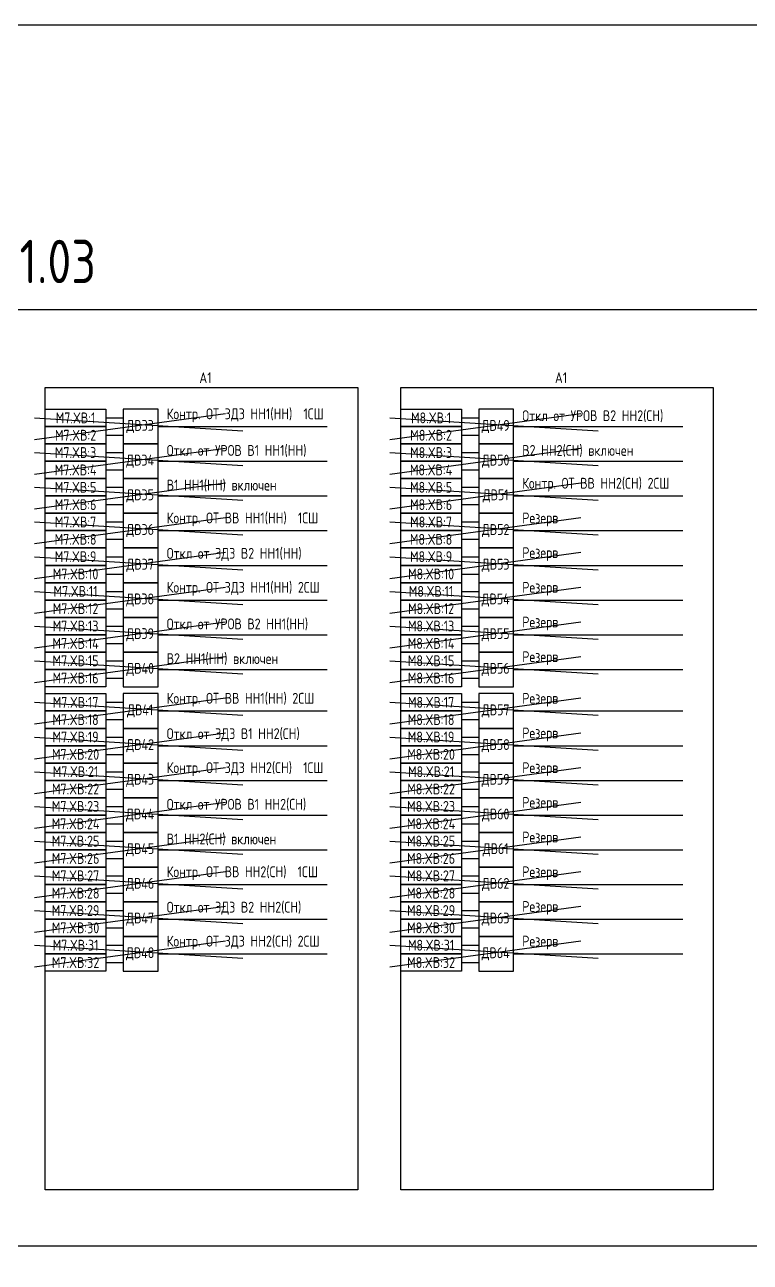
# Model space of a CAD drawing. Header units: millimetres. Extents: x -1117 to 5846, y -90 to 586.
# Drawn here: x -591.7 to -424.6, y 300.7 to 586 of the extents above; entities that cross this region are included whole.
import ezdxf

# ---------------------------------------------------------------- set-up
doc = ezdxf.new("R2010")
doc.units = ezdxf.units.MM
doc.styles.add('Gost_type_A', font='GOST_0.TTF')

msp = doc.modelspace()

# ---------------------------------------------------------------- linework, layer by layer
at = {"color": 6}
for p, q in [((-589.47, 490.36), (-545.47, 496.36)), ((-589.47, 495.36), (-541.47, 492.36)), ((-507.56, 490.36), (-463.56, 496.36)), ((-507.56, 495.36), (-459.56, 492.36)), ((-589.47, 482.36), (-545.47, 488.36)), ((-507.56, 482.36), (-463.56, 488.36)), ((-589.47, 487.36), (-541.47, 484.36)), ((-507.56, 487.36), (-459.56, 484.36)), ((-589.47, 474.36), (-545.47, 480.36)), ((-589.47, 479.36), (-541.47, 476.36)), ((-507.56, 474.36), (-463.56, 480.36)), ((-507.56, 479.36), (-459.56, 476.36)), ((-589.47, 466.36), (-545.47, 472.36)), ((-589.47, 471.36), (-541.47, 468.36)), ((-507.56, 466.36), (-463.56, 472.36)), ((-507.56, 471.36), (-459.56, 468.36)), ((-589.47, 458.36), (-545.47, 464.36)), ((-589.47, 463.36), (-541.47, 460.36)), ((-507.56, 458.36), (-463.56, 464.36)), ((-507.56, 463.36), (-459.56, 460.36)), ((-589.47, 450.36), (-545.47, 456.36)), ((-589.47, 455.36), (-541.47, 452.36)), ((-507.56, 450.36), (-463.56, 456.36)), ((-507.56, 455.36), (-459.56, 452.36)), ((-589.47, 442.36), (-545.47, 448.36)), ((-507.56, 442.36), (-463.56, 448.36)), ((-589.47, 447.36), (-541.47, 444.36)), ((-507.56, 447.36), (-459.56, 444.36)), ((-589.47, 434.36), (-545.47, 440.36)), ((-589.47, 439.36), (-541.47, 436.36)), ((-589.47, 424.78), (-545.47, 430.78)), ((-589.47, 429.78), (-541.47, 426.78)), ((-589.47, 416.78), (-545.47, 422.78)), ((-589.47, 421.78), (-541.47, 418.78)), ((-589.47, 408.78), (-545.47, 414.78)), ((-589.47, 413.78), (-541.47, 410.78)), ((-589.47, 400.78), (-545.47, 406.78)), ((-589.47, 405.78), (-541.47, 402.78)), ((-589.47, 392.78), (-545.47, 398.78)), ((-589.47, 397.78), (-541.47, 394.78)), ((-589.47, 384.78), (-545.47, 390.78)), ((-589.47, 389.78), (-541.47, 386.78)), ((-589.47, 376.78), (-545.47, 382.78)), ((-589.47, 381.78), (-541.47, 378.78)), ((-589.47, 368.78), (-545.47, 374.78)), ((-589.47, 373.78), (-541.47, 370.78))]:
    msp.add_line(p, q, dxfattribs=at)
for p, q in [((-572.99, 495.36), (-568.99, 495.36)), ((-491.08, 495.36), (-487.08, 495.36)), ((-572.99, 491.36), (-568.99, 491.36)), ((-560.99, 493.36), (-521.99, 493.36)), ((-491.08, 491.36), (-487.08, 491.36)), ((-479.08, 493.36), (-440.08, 493.36)), ((-572.99, 487.36), (-568.99, 487.36)), ((-560.99, 485.36), (-521.99, 485.36)), ((-491.08, 487.36), (-487.08, 487.36)), ((-479.08, 485.36), (-440.08, 485.36)), ((-572.99, 483.36), (-568.99, 483.36)), ((-491.08, 483.36), (-487.08, 483.36)), ((-572.99, 479.36), (-568.99, 479.36)), ((-491.08, 479.36), (-487.08, 479.36)), ((-560.99, 477.36), (-521.99, 477.36)), ((-479.08, 477.36), (-440.08, 477.36)), ((-572.99, 475.36), (-568.99, 475.36)), ((-491.08, 475.36), (-487.08, 475.36)), ((-572.99, 471.36), (-568.99, 471.36)), ((-491.08, 471.36), (-487.08, 471.36)), ((-560.99, 469.36), (-521.99, 469.36)), ((-479.08, 469.36), (-440.08, 469.36)), ((-572.99, 467.36), (-568.99, 467.36)), ((-491.08, 467.36), (-487.08, 467.36)), ((-572.99, 463.36), (-568.99, 463.36)), ((-491.08, 463.36), (-487.08, 463.36)), ((-560.99, 461.36), (-521.99, 461.36)), ((-479.08, 461.36), (-440.08, 461.36)), ((-572.99, 459.36), (-568.99, 459.36)), ((-491.08, 459.36), (-487.08, 459.36)), ((-572.99, 455.36), (-568.99, 455.36)), ((-491.08, 455.36), (-487.08, 455.36)), ((-572.99, 451.36), (-568.99, 451.36)), ((-560.99, 453.36), (-521.99, 453.36)), ((-491.08, 451.36), (-487.08, 451.36)), ((-479.08, 453.36), (-440.08, 453.36)), ((-572.99, 447.36), (-568.99, 447.36)), ((-560.99, 445.36), (-521.99, 445.36)), ((-491.08, 447.36), (-487.08, 447.36)), ((-479.08, 445.36), (-440.08, 445.36)), ((-572.99, 443.36), (-568.99, 443.36)), ((-491.08, 443.36), (-487.08, 443.36)), ((-572.99, 439.36), (-568.99, 439.36)), ((-560.99, 437.36), (-521.99, 437.36)), ((-491.08, 439.36), (-487.08, 439.36)), ((-479.08, 437.36), (-440.08, 437.36)), ((-572.99, 435.36), (-568.99, 435.36)), ((-491.08, 435.36), (-487.08, 435.36)), ((-572.99, 429.78), (-568.99, 429.78)), ((-491.08, 429.78), (-487.08, 429.78)), ((-572.99, 425.78), (-568.99, 425.78)), ((-560.99, 427.78), (-521.99, 427.78)), ((-491.08, 425.78), (-487.08, 425.78)), ((-479.08, 427.78), (-440.08, 427.78)), ((-572.99, 421.78), (-568.99, 421.78)), ((-560.99, 419.78), (-521.99, 419.78)), ((-491.08, 421.78), (-487.08, 421.78)), ((-479.08, 419.78), (-440.08, 419.78)), ((-572.99, 417.78), (-568.99, 417.78)), ((-491.08, 417.78), (-487.08, 417.78)), ((-572.99, 413.78), (-568.99, 413.78)), ((-491.08, 413.78), (-487.08, 413.78)), ((-560.99, 411.78), (-521.99, 411.78)), ((-479.08, 411.78), (-440.08, 411.78)), ((-572.99, 409.78), (-568.99, 409.78)), ((-491.08, 409.78), (-487.08, 409.78)), ((-572.99, 405.78), (-568.99, 405.78)), ((-491.08, 405.78), (-487.08, 405.78)), ((-560.99, 403.78), (-521.99, 403.78)), ((-479.08, 403.78), (-440.08, 403.78)), ((-572.99, 401.78), (-568.99, 401.78)), ((-491.08, 401.78), (-487.08, 401.78)), ((-572.99, 397.78), (-568.99, 397.78)), ((-491.08, 397.78), (-487.08, 397.78)), ((-572.99, 393.78), (-568.99, 393.78)), ((-560.99, 395.78), (-521.99, 395.78)), ((-491.08, 393.78), (-487.08, 393.78)), ((-479.08, 395.78), (-440.08, 395.78)), ((-572.99, 389.78), (-568.99, 389.78)), ((-491.08, 389.78), (-487.08, 389.78)), ((-572.99, 385.78), (-568.99, 385.78)), ((-560.99, 387.78), (-521.99, 387.78)), ((-491.08, 385.78), (-487.08, 385.78)), ((-479.08, 387.78), (-440.08, 387.78)), ((-572.99, 381.78), (-568.99, 381.78)), ((-560.99, 379.78), (-521.99, 379.78)), ((-491.08, 381.78), (-487.08, 381.78)), ((-479.08, 379.78), (-440.08, 379.78)), ((-572.99, 377.78), (-568.99, 377.78)), ((-491.08, 377.78), (-487.08, 377.78)), ((-572.99, 373.78), (-568.99, 373.78)), ((-491.08, 373.78), (-487.08, 373.78)), ((-560.99, 371.78), (-521.99, 371.78)), ((-479.08, 371.78), (-440.08, 371.78)), ((-572.99, 369.78), (-568.99, 369.78)), ((-491.08, 369.78), (-487.08, 369.78))]:
    msp.add_line(p, q)
at = {"color": 3}
for p, q in [((-507.56, 434.36), (-463.56, 440.36)), ((-507.56, 439.36), (-459.56, 436.36)), ((-507.56, 424.78), (-463.56, 430.78)), ((-507.56, 429.78), (-459.56, 426.78)), ((-507.56, 416.78), (-463.56, 422.78)), ((-507.56, 421.78), (-459.56, 418.78)), ((-507.56, 408.78), (-463.56, 414.78)), ((-507.56, 413.78), (-459.56, 410.78)), ((-507.56, 400.78), (-463.56, 406.78)), ((-507.56, 405.78), (-459.56, 402.78)), ((-507.56, 392.78), (-463.56, 398.78)), ((-507.56, 397.78), (-459.56, 394.78)), ((-507.56, 384.78), (-463.56, 390.78)), ((-507.56, 389.78), (-459.56, 386.78)), ((-507.56, 376.78), (-463.56, 382.78)), ((-507.56, 381.78), (-459.56, 378.78)), ((-507.56, 368.78), (-463.56, 374.78)), ((-507.56, 373.78), (-459.56, 370.78))]:
    msp.add_line(p, q, dxfattribs=at)
for points in [[(-1117.42, 586), (5845.64, 586), (5845.64, -90), (-1117.42, -90)], [(-1050, 520.36), (97.5, 520.36), (97.5, 304.36), (-1050, 304.36)], [(-586.99, 502.36), (-514.99, 502.36), (-514.99, 317.36), (-586.99, 317.36)], [(-505.08, 502.36), (-433.08, 502.36), (-433.08, 317.36), (-505.08, 317.36)], [(-586.99, 497.36), (-572.99, 497.36), (-572.99, 493.36), (-586.99, 493.36)], [(-505.08, 497.36), (-491.08, 497.36), (-491.08, 493.36), (-505.08, 493.36)], [(-586.99, 493.36), (-572.99, 493.36), (-572.99, 489.36), (-586.99, 489.36)], [(-505.08, 493.36), (-491.08, 493.36), (-491.08, 489.36), (-505.08, 489.36)], [(-586.99, 489.36), (-572.99, 489.36), (-572.99, 485.36), (-586.99, 485.36)], [(-505.08, 489.36), (-491.08, 489.36), (-491.08, 485.36), (-505.08, 485.36)], [(-586.99, 485.36), (-572.99, 485.36), (-572.99, 481.36), (-586.99, 481.36)], [(-505.08, 485.36), (-491.08, 485.36), (-491.08, 481.36), (-505.08, 481.36)], [(-586.99, 481.36), (-572.99, 481.36), (-572.99, 477.36), (-586.99, 477.36)], [(-505.08, 481.36), (-491.08, 481.36), (-491.08, 477.36), (-505.08, 477.36)], [(-586.99, 477.36), (-572.99, 477.36), (-572.99, 473.36), (-586.99, 473.36)], [(-505.08, 477.36), (-491.08, 477.36), (-491.08, 473.36), (-505.08, 473.36)], [(-586.99, 473.36), (-572.99, 473.36), (-572.99, 469.36), (-586.99, 469.36)], [(-505.08, 473.36), (-491.08, 473.36), (-491.08, 469.36), (-505.08, 469.36)], [(-586.99, 469.36), (-572.99, 469.36), (-572.99, 465.36), (-586.99, 465.36)], [(-505.08, 469.36), (-491.08, 469.36), (-491.08, 465.36), (-505.08, 465.36)], [(-586.99, 465.36), (-572.99, 465.36), (-572.99, 461.36), (-586.99, 461.36)], [(-505.08, 465.36), (-491.08, 465.36), (-491.08, 461.36), (-505.08, 461.36)], [(-586.99, 461.36), (-572.99, 461.36), (-572.99, 457.36), (-586.99, 457.36)], [(-505.08, 461.36), (-491.08, 461.36), (-491.08, 457.36), (-505.08, 457.36)], [(-586.99, 457.36), (-572.99, 457.36), (-572.99, 453.36), (-586.99, 453.36)], [(-505.08, 457.36), (-491.08, 457.36), (-491.08, 453.36), (-505.08, 453.36)], [(-586.99, 453.36), (-572.99, 453.36), (-572.99, 449.36), (-586.99, 449.36)], [(-505.08, 453.36), (-491.08, 453.36), (-491.08, 449.36), (-505.08, 449.36)], [(-586.99, 449.36), (-572.99, 449.36), (-572.99, 445.36), (-586.99, 445.36)], [(-505.08, 449.36), (-491.08, 449.36), (-491.08, 445.36), (-505.08, 445.36)], [(-586.99, 445.36), (-572.99, 445.36), (-572.99, 441.36), (-586.99, 441.36)], [(-505.08, 445.36), (-491.08, 445.36), (-491.08, 441.36), (-505.08, 441.36)], [(-586.99, 441.36), (-572.99, 441.36), (-572.99, 437.36), (-586.99, 437.36)], [(-505.08, 441.36), (-491.08, 441.36), (-491.08, 437.36), (-505.08, 437.36)], [(-586.99, 437.36), (-572.99, 437.36), (-572.99, 433.36), (-586.99, 433.36)], [(-505.08, 437.36), (-491.08, 437.36), (-491.08, 433.36), (-505.08, 433.36)], [(-586.99, 431.78), (-572.99, 431.78), (-572.99, 427.78), (-586.99, 427.78)], [(-505.08, 431.78), (-491.08, 431.78), (-491.08, 427.78), (-505.08, 427.78)], [(-586.99, 427.78), (-572.99, 427.78), (-572.99, 423.78), (-586.99, 423.78)], [(-505.08, 427.78), (-491.08, 427.78), (-491.08, 423.78), (-505.08, 423.78)], [(-586.99, 423.78), (-572.99, 423.78), (-572.99, 419.78), (-586.99, 419.78)], [(-505.08, 423.78), (-491.08, 423.78), (-491.08, 419.78), (-505.08, 419.78)], [(-586.99, 419.78), (-572.99, 419.78), (-572.99, 415.78), (-586.99, 415.78)], [(-505.08, 419.78), (-491.08, 419.78), (-491.08, 415.78), (-505.08, 415.78)], [(-586.99, 415.78), (-572.99, 415.78), (-572.99, 411.78), (-586.99, 411.78)], [(-505.08, 415.78), (-491.08, 415.78), (-491.08, 411.78), (-505.08, 411.78)], [(-586.99, 411.78), (-572.99, 411.78), (-572.99, 407.78), (-586.99, 407.78)], [(-505.08, 411.78), (-491.08, 411.78), (-491.08, 407.78), (-505.08, 407.78)], [(-586.99, 407.78), (-572.99, 407.78), (-572.99, 403.78), (-586.99, 403.78)], [(-505.08, 407.78), (-491.08, 407.78), (-491.08, 403.78), (-505.08, 403.78)], [(-586.99, 403.78), (-572.99, 403.78), (-572.99, 399.78), (-586.99, 399.78)], [(-505.08, 403.78), (-491.08, 403.78), (-491.08, 399.78), (-505.08, 399.78)], [(-586.99, 399.78), (-572.99, 399.78), (-572.99, 395.78), (-586.99, 395.78)], [(-505.08, 399.78), (-491.08, 399.78), (-491.08, 395.78), (-505.08, 395.78)], [(-586.99, 395.78), (-572.99, 395.78), (-572.99, 391.78), (-586.99, 391.78)], [(-505.08, 395.78), (-491.08, 395.78), (-491.08, 391.78), (-505.08, 391.78)], [(-586.99, 391.78), (-572.99, 391.78), (-572.99, 387.78), (-586.99, 387.78)], [(-505.08, 391.78), (-491.08, 391.78), (-491.08, 387.78), (-505.08, 387.78)], [(-586.99, 387.78), (-572.99, 387.78), (-572.99, 383.78), (-586.99, 383.78)], [(-505.08, 387.78), (-491.08, 387.78), (-491.08, 383.78), (-505.08, 383.78)], [(-586.99, 383.78), (-572.99, 383.78), (-572.99, 379.78), (-586.99, 379.78)], [(-505.08, 383.78), (-491.08, 383.78), (-491.08, 379.78), (-505.08, 379.78)], [(-586.99, 379.78), (-572.99, 379.78), (-572.99, 375.78), (-586.99, 375.78)], [(-505.08, 379.78), (-491.08, 379.78), (-491.08, 375.78), (-505.08, 375.78)], [(-586.99, 375.78), (-572.99, 375.78), (-572.99, 371.78), (-586.99, 371.78)], [(-505.08, 375.78), (-491.08, 375.78), (-491.08, 371.78), (-505.08, 371.78)], [(-586.99, 371.78), (-572.99, 371.78), (-572.99, 367.78), (-586.99, 367.78)], [(-505.08, 371.78), (-491.08, 371.78), (-491.08, 367.78), (-505.08, 367.78)]]:
    msp.add_lwpolyline(points, close=True)
at = {"ltscale": 4}
for points in [[(-568.99, 489.36), (-560.99, 489.36), (-560.99, 497.36), (-568.99, 497.36)], [(-487.08, 489.36), (-479.08, 489.36), (-479.08, 497.36), (-487.08, 497.36)], [(-568.99, 481.36), (-560.99, 481.36), (-560.99, 489.36), (-568.99, 489.36)], [(-487.08, 481.36), (-479.08, 481.36), (-479.08, 489.36), (-487.08, 489.36)], [(-568.99, 473.36), (-560.99, 473.36), (-560.99, 481.36), (-568.99, 481.36)], [(-487.08, 473.36), (-479.08, 473.36), (-479.08, 481.36), (-487.08, 481.36)], [(-568.99, 465.36), (-560.99, 465.36), (-560.99, 473.36), (-568.99, 473.36)], [(-487.08, 465.36), (-479.08, 465.36), (-479.08, 473.36), (-487.08, 473.36)], [(-568.99, 457.36), (-560.99, 457.36), (-560.99, 465.36), (-568.99, 465.36)], [(-487.08, 457.36), (-479.08, 457.36), (-479.08, 465.36), (-487.08, 465.36)], [(-568.99, 449.36), (-560.99, 449.36), (-560.99, 457.36), (-568.99, 457.36)], [(-487.08, 449.36), (-479.08, 449.36), (-479.08, 457.36), (-487.08, 457.36)], [(-568.99, 441.36), (-560.99, 441.36), (-560.99, 449.36), (-568.99, 449.36)], [(-487.08, 441.36), (-479.08, 441.36), (-479.08, 449.36), (-487.08, 449.36)], [(-568.99, 433.36), (-560.99, 433.36), (-560.99, 441.36), (-568.99, 441.36)], [(-487.08, 433.36), (-479.08, 433.36), (-479.08, 441.36), (-487.08, 441.36)], [(-568.99, 423.78), (-560.99, 423.78), (-560.99, 431.78), (-568.99, 431.78)], [(-487.08, 423.78), (-479.08, 423.78), (-479.08, 431.78), (-487.08, 431.78)], [(-568.99, 415.78), (-560.99, 415.78), (-560.99, 423.78), (-568.99, 423.78)], [(-487.08, 415.78), (-479.08, 415.78), (-479.08, 423.78), (-487.08, 423.78)], [(-568.99, 407.78), (-560.99, 407.78), (-560.99, 415.78), (-568.99, 415.78)], [(-487.08, 407.78), (-479.08, 407.78), (-479.08, 415.78), (-487.08, 415.78)], [(-568.99, 399.78), (-560.99, 399.78), (-560.99, 407.78), (-568.99, 407.78)], [(-487.08, 399.78), (-479.08, 399.78), (-479.08, 407.78), (-487.08, 407.78)], [(-568.99, 391.78), (-560.99, 391.78), (-560.99, 399.78), (-568.99, 399.78)], [(-487.08, 391.78), (-479.08, 391.78), (-479.08, 399.78), (-487.08, 399.78)], [(-568.99, 383.78), (-560.99, 383.78), (-560.99, 391.78), (-568.99, 391.78)], [(-487.08, 383.78), (-479.08, 383.78), (-479.08, 391.78), (-487.08, 391.78)], [(-568.99, 375.78), (-560.99, 375.78), (-560.99, 383.78), (-568.99, 383.78)], [(-487.08, 375.78), (-479.08, 375.78), (-479.08, 383.78), (-487.08, 383.78)], [(-568.99, 367.78), (-560.99, 367.78), (-560.99, 375.78), (-568.99, 375.78)], [(-487.08, 367.78), (-479.08, 367.78), (-479.08, 375.78), (-487.08, 375.78)]]:
    msp.add_lwpolyline(points, close=True, dxfattribs=at)

# ---------------------------------------------------------------- texts
at = {"attachment_point": 8, "line_spacing_factor": 0.9, "style": 'Gost_type_A'}
for s, insert, char_height, width in [('ЮНИТ-М519-ДЗТ-Р102-К103-К103-К103-В101-В101-В101-В101-В121-М186.0800-М186.0800-С01.03', (-806.28, 524.36), 10, 401), ('A1', (-550.06, 503.36), 2.5, 73.8762), ('A1', (-468.14, 503.36), 2.5, 73.8762)]:
    msp.add_mtext(s, dxfattribs=dict(at, insert=insert, char_height=char_height, width=width))
at = {"char_height": 2.5, "style": 'Gost_type_A'}
for s, insert, width, attachment_point in [('M7.XВ:1', (-579.99, 495.36), 14, 5), ('Контр. ОТ ЗДЗ НН1(НН)  1СШ', (-558.99, 494.36), 35.4669, 7), ('M8.XВ:1', (-498.08, 495.36), 14, 5), ('ДВ33', (-565.11, 493.36), 7.7588, 5), ('ДВ49', (-483.2, 493.36), 7.7588, 5), ('M7.XВ:2', (-579.99, 491.36), 14, 5), ('M8.XВ:2', (-498.08, 491.36), 14, 5), ('M7.XВ:3', (-579.99, 487.36), 14, 5), ('Откл от УРОВ В1 НН1(НН)', (-558.99, 486.36), 44.8565, 7), ('M8.XВ:3', (-498.08, 487.36), 14, 5), ('В2 НН2(СН) включен', (-477.08, 486.36), 44.8565, 7), ('ДВ34', (-565.11, 485.36), 7.7588, 5), ('ДВ50', (-483.2, 485.36), 7.7588, 5), ('M7.XВ:4', (-579.99, 483.36), 14, 5), ('M8.XВ:4', (-498.08, 483.36), 14, 5), ('M7.XВ:5', (-579.99, 479.36), 14, 5), ('В1 НН1(НН) включен', (-558.99, 478.36), 27.8465, 7), ('M8.XВ:5', (-498.08, 479.36), 14, 5), ('Контр. ОТ ВВ НН2(СН) 2СШ', (-477.08, 478.36), 34.989, 7), ('M7.XВ:6', (-579.99, 475.36), 14, 5), ('ДВ35', (-565.11, 477.36), 7.7588, 5), ('M8.XВ:6', (-498.08, 475.36), 14, 5), ('ДВ51', (-483.2, 477.36), 7.7588, 5), ('Контр. ОТ ВВ НН1(НН)  1СШ', (-558.99, 470.36), 33.7669, 7), ('M7.XВ:7', (-579.99, 471.36), 14, 5), ('ДВ36', (-565.11, 469.36), 7.7588, 5), ('M8.XВ:7', (-498.08, 471.36), 14, 5), ('ДВ52', (-483.2, 469.36), 7.7588, 5), ('M7.XВ:8', (-579.99, 467.36), 14, 5), ('M8.XВ:8', (-498.08, 467.36), 14, 5), ('Откл от ЗДЗ В2 НН1(НН)', (-558.99, 462.36), 32.328, 7), ('M7.XВ:9', (-579.99, 463.36), 14, 5), ('ДВ37', (-565.11, 461.36), 7.7588, 5), ('M8.XВ:9', (-498.08, 463.36), 14, 5), ('ДВ53', (-483.2, 461.36), 7.7588, 5), ('M7.XВ:10', (-579.99, 459.36), 14, 5), ('M8.XВ:10', (-498.08, 459.36), 14, 5), ('M7.XВ:11', (-579.99, 455.36), 14, 5), ('Контр. ОТ ЗДЗ НН1(НН) 2СШ', (-558.99, 454.36), 37.4507, 7), ('M8.XВ:11', (-498.08, 455.36), 14, 5), ('ДВ38', (-565.11, 453.36), 7.7588, 5), ('ДВ54', (-483.2, 453.36), 7.7588, 5), ('M7.XВ:12', (-579.99, 451.36), 14, 5), ('M8.XВ:12', (-498.08, 451.36), 14, 5), ('M7.XВ:13', (-579.99, 447.36), 14, 5), ('Откл от УРОВ В2 НН1(НН)', (-558.99, 446.36), 33.135, 7), ('M8.XВ:13', (-498.08, 447.36), 14, 5), ('ДВ39', (-565.11, 445.36), 7.7588, 5), ('ДВ55', (-483.2, 445.36), 7.7588, 5), ('M7.XВ:14', (-579.99, 443.36), 14, 5), ('M8.XВ:14', (-498.08, 443.36), 14, 5), ('M7.XВ:15', (-579.99, 439.36), 14, 5), ('В2 НН1(НН) включен', (-558.99, 438.36), 27.8465, 7), ('M8.XВ:15', (-498.08, 439.36), 14, 5), ('Резерв', (-477.08, 438.36), 27.8465, 7), ('M7.XВ:16', (-579.99, 435.36), 14, 5), ('ДВ40', (-565.11, 437.36), 7.7588, 5), ('M8.XВ:16', (-498.08, 435.36), 14, 5), ('ДВ56', (-483.2, 437.36), 7.7588, 5), ('M7.XВ:17', (-579.99, 429.78), 14, 5), ('Контр. ОТ ВВ НН1(НН) 2СШ', (-558.99, 428.78), 33.2672, 7), ('M8.XВ:17', (-498.08, 429.78), 14, 5), ('Резерв', (-477.08, 428.78), 27.8465, 7), ('ДВ41', (-565.11, 427.78), 7.7588, 5), ('ДВ57', (-483.2, 427.78), 7.7588, 5), ('M7.XВ:18', (-579.99, 425.78), 14, 5), ('M8.XВ:18', (-498.08, 425.78), 14, 5), ('M7.XВ:19', (-579.99, 421.78), 14, 5), ('Откл от ЗДЗ В1 НН2(СН)', (-558.99, 420.78), 31.6806, 7), ('M8.XВ:19', (-498.08, 421.78), 14, 5), ('Резерв', (-477.08, 420.78), 27.8465, 7), ('ДВ42', (-565.11, 419.78), 7.7588, 5), ('ДВ58', (-483.2, 419.78), 7.7588, 5), ('M7.XВ:20', (-579.99, 417.78), 14, 5), ('M8.XВ:20', (-498.08, 417.78), 14, 5), ('M7.XВ:21', (-579.99, 413.78), 14, 5), ('Контр. ОТ ЗДЗ НН2(СН)  1СШ', (-558.99, 412.78), 37.6302, 7), ('M8.XВ:21', (-498.08, 413.78), 14, 5), ('Резерв', (-477.08, 412.78), 27.8465, 7), ('M7.XВ:22', (-579.99, 409.78), 14, 5), ('ДВ43', (-565.11, 411.78), 7.7588, 5), ('M8.XВ:22', (-498.08, 409.78), 14, 5), ('ДВ59', (-483.2, 411.78), 7.7588, 5), ('M7.XВ:23', (-579.99, 405.78), 14, 5), ('ДВ44', (-565.11, 403.78), 7.7588, 5), ('Откл от УРОВ В1 НН2(СН)', (-558.99, 404.78), 32.7383, 7), ('M8.XВ:23', (-498.08, 405.78), 14, 5), ('ДВ60', (-483.2, 403.78), 7.7588, 5), ('Резерв', (-477.08, 404.78), 27.8465, 7), ('M7.XВ:24', (-579.99, 401.78), 14, 5), ('M8.XВ:24', (-498.08, 401.78), 14, 5), ('В1 НН2(СН) включен', (-558.99, 396.78), 27.8465, 7), ('Резерв', (-477.08, 396.78), 27.8465, 7), ('M7.XВ:25', (-579.99, 397.78), 14, 5), ('ДВ45', (-565.11, 395.78), 7.7588, 5), ('M8.XВ:25', (-498.08, 397.78), 14, 5), ('ДВ61', (-483.2, 395.78), 7.7588, 5), ('M7.XВ:26', (-579.99, 393.78), 14, 5), ('M8.XВ:26', (-498.08, 393.78), 14, 5), ('M7.XВ:27', (-579.99, 389.78), 14, 5), ('Контр. ОТ ВВ НН2(СН)  1СШ', (-558.99, 388.78), 33.6829, 7), ('M8.XВ:27', (-498.08, 389.78), 14, 5), ('Резерв', (-477.08, 388.78), 27.8465, 7), ('ДВ46', (-565.11, 387.78), 7.7588, 5), ('ДВ62', (-483.2, 387.78), 7.7588, 5), ('M7.XВ:28', (-579.99, 385.78), 14, 5), ('M8.XВ:28', (-498.08, 385.78), 14, 5), ('M7.XВ:29', (-579.99, 381.78), 14, 5), ('Откл от ЗДЗ В2 НН2(СН)', (-558.99, 380.78), 35.54, 7), ('M8.XВ:29', (-498.08, 381.78), 14, 5), ('Резерв', (-477.08, 380.78), 27.8465, 7), ('ДВ47', (-565.11, 379.78), 7.7588, 5), ('ДВ63', (-483.2, 379.78), 7.7588, 5), ('M7.XВ:30', (-579.99, 377.78), 14, 5), ('M8.XВ:30', (-498.08, 377.78), 14, 5), ('M7.XВ:31', (-579.99, 373.78), 14, 5), ('Контр. ОТ ЗДЗ НН2(СН) 2СШ', (-558.99, 372.78), 35.4073, 7), ('M8.XВ:31', (-498.08, 373.78), 14, 5), ('Резерв', (-477.08, 372.78), 27.8465, 7), ('M7.XВ:32', (-579.99, 369.78), 14, 5), ('ДВ48', (-565.11, 371.78), 7.7588, 5), ('M8.XВ:32', (-498.08, 369.78), 14, 5), ('ДВ64', (-483.2, 371.78), 7.7588, 5)]:
    msp.add_mtext(s, dxfattribs=dict(at, insert=insert, width=width, attachment_point=attachment_point))
at = {"color": 1, "insert": (-477.08, 494.36), "char_height": 2.5, "width": 34.1666, "attachment_point": 7, "style": 'Gost_type_A'}
msp.add_mtext('{\\C256;Откл от УРОВ В2 НН2(СН)}', dxfattribs=at)
at = {"color": 5, "char_height": 2.5, "attachment_point": 7, "style": 'Gost_type_A'}
for insert, width in [((-477.08, 470.36), 27.8465), ((-477.08, 462.36), 32.328), ((-477.08, 454.36), 27.8465), ((-477.08, 446.36), 27.8465)]:
    msp.add_mtext('Резерв', dxfattribs=dict(at, insert=insert, width=width))

doc.saveas('drawing.dxf')
